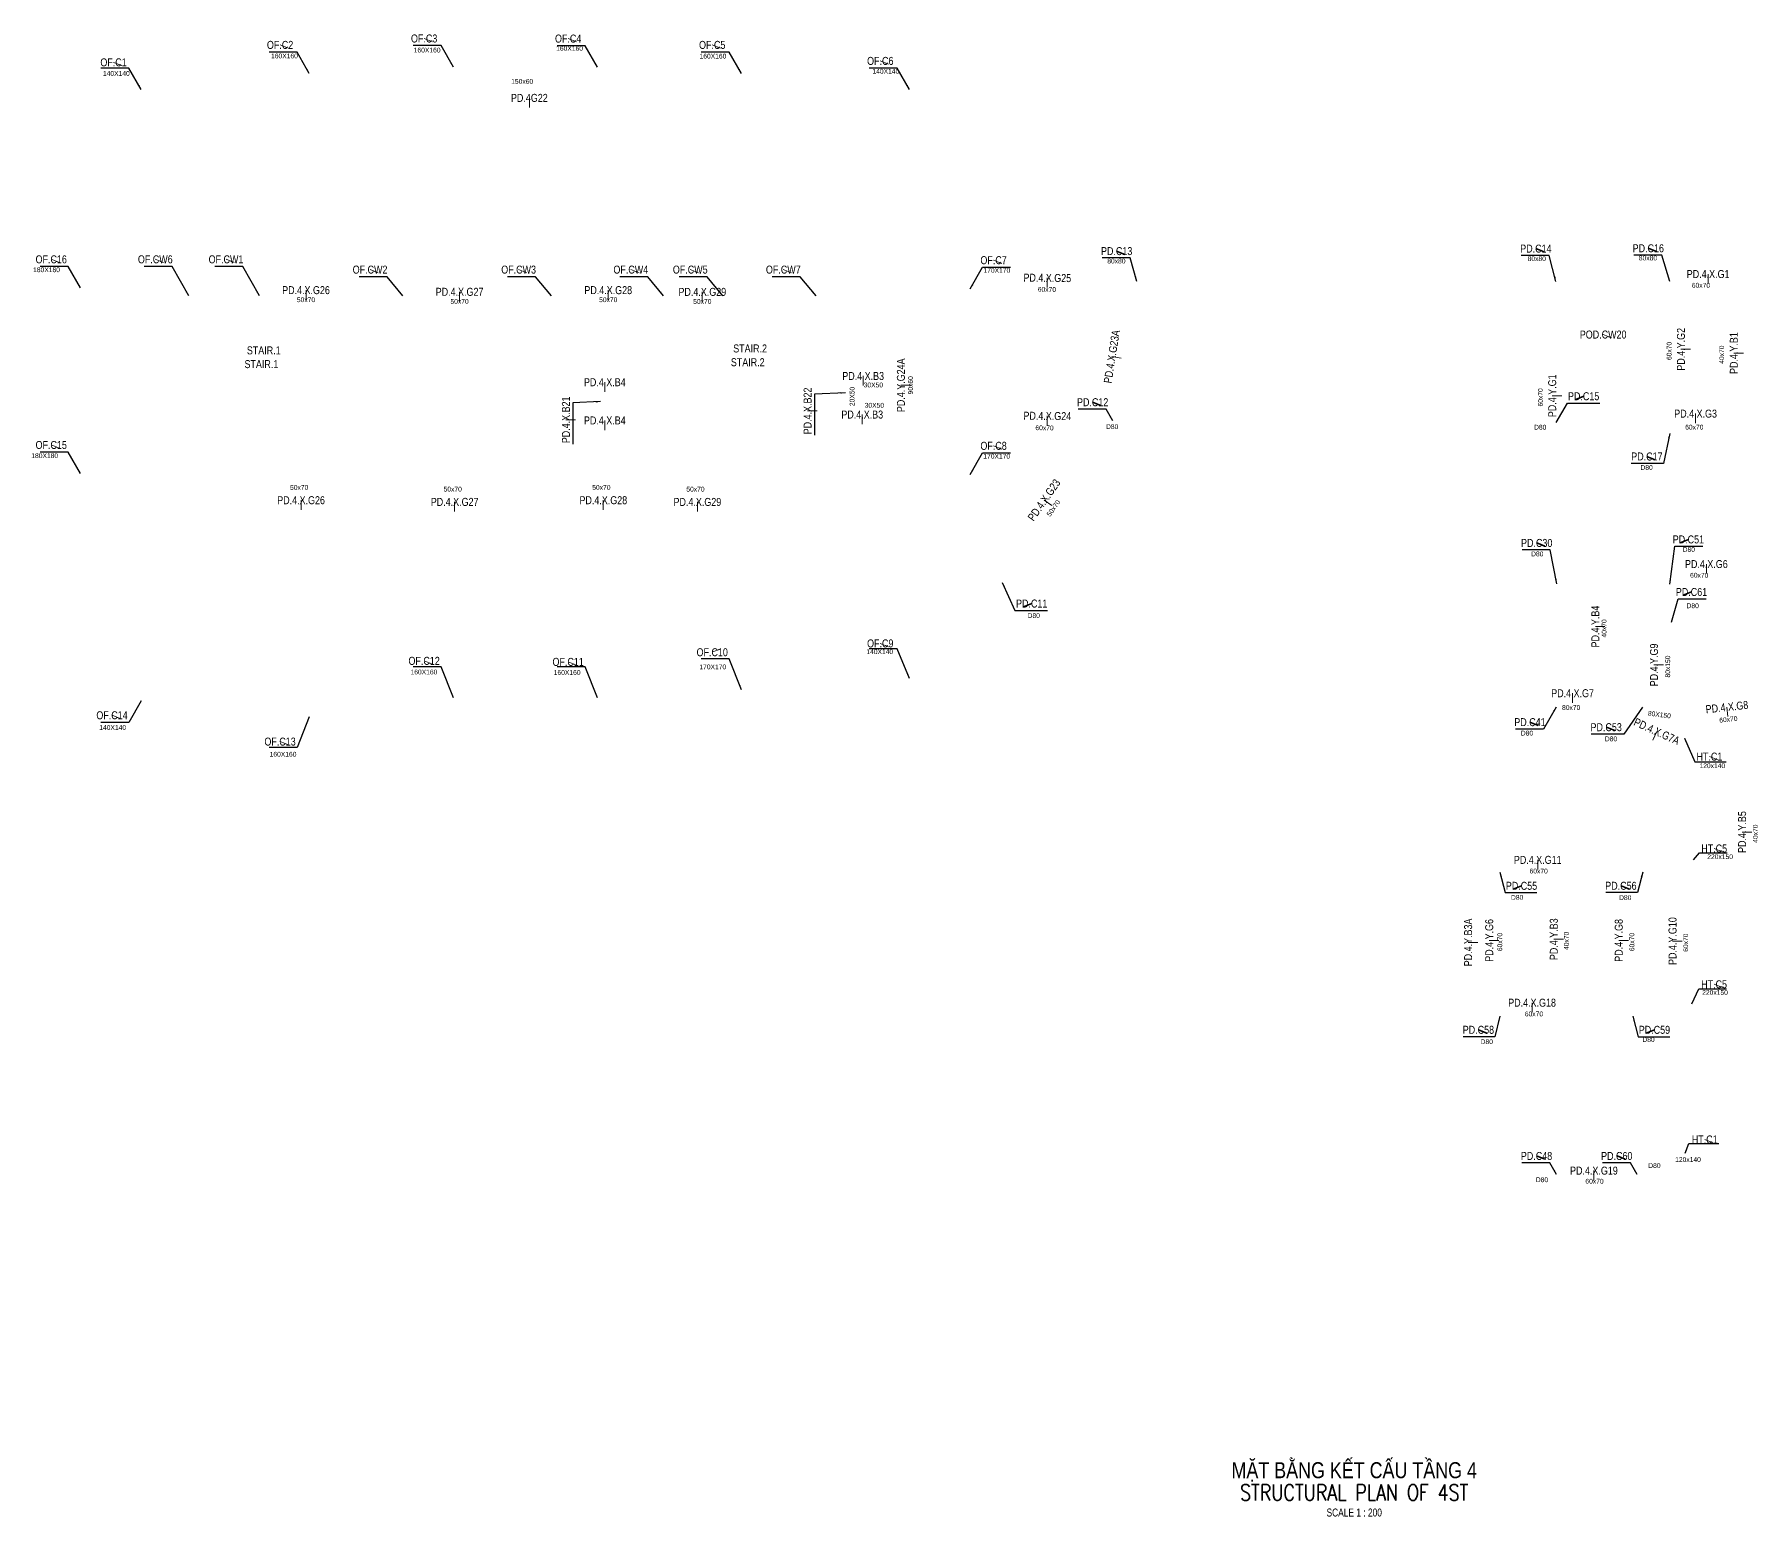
# Model space of a CAD drawing. Header units: millimetres. Extents: x 28522 to 234895, y -12075 to 97055.
# Drawn here: x 28522 to 135941, y -12075 to 80547 of the extents above; entities that cross this region are included whole.
import ezdxf
from ezdxf.enums import TextEntityAlignment as Align

# ---------------------------------------------------------------- set-up
doc = ezdxf.new("R2010")
doc.units = ezdxf.units.MM
doc.header["$MEASUREMENT"] = 0
doc.layers.get('Defpoints').update_dxf_attribs({"color": 155})
for name, color, linetype, lineweight in [('$0$NDC_S_ANNO', 7, 'Continuous', 20), ('$0$NDC_S_DIM', 1, 'Continuous', 15), ('$0$NDC_S_VN TEXT', 7, 'Continuous', 20), ('$1$NDC_S_VN TEXT', 7, 'Continuous', 20), ('C1', 20, 'Continuous', 35), ('NDC_FRAME', 7, 'Continuous', 20), ('NDC_S_ANNO', 7, 'Continuous', 20), ('NDC_S_BEAM NAME', 7, 'Continuous', 9), ('NDC_S_DIM', 1, 'Continuous', 15), ('NDC_S_ENG TITLE', 3, 'Continuous', 20), ('NDC_S_TEXT SYMBOL', 7, 'Continuous', 20), ('NDC_S_VN TEXT', 7, 'Continuous', 20), ('NDC_S_VN TITLE', 6, 'Continuous', 35)]:
    doc.layers.add(name, color=color, linetype=linetype, lineweight=lineweight)
doc.layers.add('A-DIM1', color=7, linetype='Continuous')
doc.layers.add('tEN DAM', color=31, linetype='Continuous', plot=False)
doc.styles.add('$0$ARIAL', font='arial.ttf', dxfattribs={"width": 0.8})
doc.styles.add('$0$NDC_DIM', font='', dxfattribs={"width": 0.75})
doc.styles.add('$2$ARIAL', font='arial.ttf', dxfattribs={"width": 0.8})
doc.styles.add('ARIAL', font='arial.ttf', dxfattribs={"width": 0.8})
doc.styles.add('NDC_ANNO', font='', dxfattribs={"width": 0.8})
doc.styles.add('NDC_DIM', font='', dxfattribs={"width": 0.75})
doc.styles.add('NDC_EN TXT', font='romans.shx', dxfattribs={"width": 0.8})
doc.styles.add('NDC_VIE TXT', font='arial.ttf', dxfattribs={"width": 0.8})
doc.styles.get('$0$NDC_DIM').set_extended_font_data('Dotum')
doc.styles.get('NDC_ANNO').set_extended_font_data('Dotum')
doc.styles.get('NDC_DIM').set_extended_font_data('Dotum')
doc.dimstyles.new('$0$NDC_dim_150', dxfattribs={"dimscale": 150, "dimtxt": 2.2, "dimasz": 1.5, "dimexe": 1.5, "dimexo": 2.5, "dimgap": 1, "dimtad": 1, "dimdec": 0, "dimzin": 0, "dimdsep": 46, "dimtxsty": '$0$NDC_DIM', "dimblk": '$0$DIMMARK', "dimcen": 0.09, "dimdle": 1.2, "dimclrd": 1, "dimclre": 1, "dimclrt": 3, "dimadec": 0, "dimazin": 0, "dimtfac": 1, "dimtdec": 0, "dimtix": 1, "dimtofl": 0, "dimtmove": 0, "dimatfit": 3, "dimfxl": 0, "dimtolj": 1, "dimtzin": 0, "dimarcsym": 0})
doc.dimstyles.new('$0$NDC_dim_iso', dxfattribs={"dimtxt": 2.2, "dimasz": 1, "dimexe": 1.5, "dimexo": 2.5, "dimgap": 1, "dimtad": 1, "dimdec": 0, "dimzin": 0, "dimdsep": 46, "dimtxsty": '$0$NDC_DIM', "dimblk": '$0$DIMMARK', "dimcen": 0.09, "dimdle": 1.2, "dimclrd": 1, "dimclre": 1, "dimclrt": 3, "dimadec": 0, "dimazin": 0, "dimtfac": 1, "dimtdec": 0, "dimtix": 1, "dimtofl": 0, "dimtmove": 0, "dimatfit": 3, "dimfxl": 0, "dimtolj": 1, "dimtzin": 0, "dimarcsym": 0})
doc.dimstyles.new('NDC_dim_150', dxfattribs={"dimscale": 150, "dimtxt": 2.2, "dimasz": 1.5, "dimexe": 1.5, "dimexo": 2.5, "dimgap": 1, "dimtad": 1, "dimdec": 0, "dimzin": 0, "dimdsep": 46, "dimtxsty": 'NDC_DIM', "dimblk": 'DIMMARK', "dimcen": 0.09, "dimdle": 1.2, "dimclrd": 1, "dimclre": 1, "dimclrt": 3, "dimadec": 0, "dimazin": 0, "dimtfac": 1, "dimtdec": 0, "dimtix": 1, "dimtofl": 0, "dimtmove": 0, "dimatfit": 3, "dimfxl": 0, "dimtolj": 1, "dimtzin": 0, "dimarcsym": 0})

# ---------------------------------------------------------------- blocks, each defined once
blk = doc.blocks.new('Drawing name_symbol')
at = {"layer": 'NDC_S_ENG TITLE', "style": 'NDC_EN TXT', "width": 0.8}
blk.add_attdef('SECTDET1', text='', height=5, dxfattribs=at).set_placement((0, 1.01), align=Align.CENTER)
at = {"layer": 'NDC_S_TEXT SYMBOL', "lineweight": 25, "style": 'NDC_ANNO', "width": 0.8}
blk.add_attdef('SSCALE', text='', height=2.5, dxfattribs=at).set_placement((0, -4), align=Align.CENTER)
at = {"layer": 'NDC_S_VN TITLE', "style": 'NDC_VIE TXT', "width": 0.8}
blk.add_attdef('SECTDET2', text='', height=5, dxfattribs=at).set_placement((0, 7.97), align=Align.CENTER)
blk = doc.blocks.new('$0$DIMMARK')
at = {"layer": '$0$NDC_S_DIM', "color": 1}
blk.add_line((-1.5, 0), (1, 0), dxfattribs=at)
at = {"layer": '$0$NDC_S_DIM', "color": 2, "const_width": 0.1}
blk.add_lwpolyline([(-0.42, -0.42), (0.42, 0.42)], dxfattribs=at)
blk = doc.blocks.new('DIMMARK')
at = {"layer": 'NDC_S_DIM', "color": 1}
blk.add_line((-1.5, 0), (1, 0), dxfattribs=at)
at = {"layer": 'NDC_S_DIM', "color": 2, "const_width": 0.1}
blk.add_lwpolyline([(-0.42, -0.42), (0.42, 0.42)], dxfattribs=at)
blk = doc.blocks.new('A$C3d944fba')
at = {"layer": 'NDC_S_ANNO', "color": 2, "style": 'ARIAL', "width": 0.8}
for s, p in [('STAIR.1', (11306, 51041)), ('STAIR.2', (41693, 51161))]:
    blk.add_text(s, height=500, dxfattribs=at).set_placement(p, align=Align.MIDDLE_CENTER)
blk = doc.blocks.new('25698')
at = {"layer": 'tEN DAM', "color": 31, "style": '$0$ARIAL', "width": 0.8}
for s, p in [('160X160', (53062, 79566)), ('160X160', (61962, 79671)), ('160X160', (44148, 79199)), ('160X160', (70920, 79187)), ('140X140', (33643, 78104)), ('150x60', (59001, 77608)), ('140X140', (81724, 78242)), ('80x80', (122394, 66531)), ('80x80', (129341, 66573)), ('180X180', (29282, 65838)), ('170X170', (88658, 65801)), ('80x80', (96127, 66383)), ('60x70', (132652, 64871)), ('D80', (95863, 56037)), ('D80', (122607, 56001)), ('60x70', (132235, 56004)), ('180X180', (29168, 54220)), ('170X170', (88650, 54186)), ('D80', (129256, 53482)), ('D80', (131893, 48361)), ('D80', (122424, 48082)), ('60x70', (132542, 46749)), ('D80', (90965, 44230)), ('D80', (132136, 44842)), ('140X140', (81341, 41973)), ('160X160', (52862, 40703)), ('160X160', (61810, 40675)), ('80x70', (124542, 38482)), ('140X140', (33414, 37234)), ('D80', (121780, 36884)), ('D80', (127030, 36526)), ('160X160', (44059, 35564)), ('120x140', (133363, 34847)), ('220x150', (133848, 29165)), ('60x70', (122512, 28265)), ('D80', (121166, 26620)), ('D80', (127921, 26604)), ('220x150', (133531, 20681)), ('60x70', (122218, 19339)), ('D80', (119269, 17601)), ('D80', (129376, 17733)), ('D80', (129743, 9860)), ('120x140', (131842, 10237)), ('D80', (122719, 8975)), ('60x70', (126002, 8883))]:
    blk.add_text(s, height=300, dxfattribs=at).set_placement(p, align=Align.MIDDLE_CENTER)
for s, rotation, p in [('60x70', 359.40878, (91786, 64610)), ('60x70', 90, (130663, 60768)), ('40x70', 90, (133945, 60532)), ('60x70', 90, (122621, 57863)), ('60x70', 359.40878, (91638, 55961)), ('50x70', 55.0625, (92194, 50943)), ('40x70', 90, (126599, 43427)), ('170X170', 360, (70908, 41022)), ('80x150', 90, (130577, 41045)), ('80X150', 352.53383, (130055, 38043)), ('60x70', 6.2503, (134363, 37745)), ('40x70', 90, (136050, 30601)), ('60x70', 90, (120085, 23832)), ('40x70', 90, (124244, 23904)), ('60x70', 90, (128335, 23832)), ('60x70', 90, (131695, 23788, 0))]:
    blk.add_text(s, height=300, rotation=rotation, dxfattribs=at).set_placement(p, align=Align.MIDDLE_CENTER)
at = {"layer": 'tEN DAM', "style": '$2$ARIAL', "width": 0.8}
for s, p in [('50x70', (45494, 63965)), ('50x70', (55089, 63860)), ('50x70', (64377, 63965)), ('50x70', (70255, 63857)), ('30X50', (80941, 58641)), ('30X50', (81005, 57371)), ('50x70', (45066, 52237)), ('50x70', (54661, 52131)), ('50x70', (63949, 52237)), ('50x70', (69827, 52128))]:
    blk.add_text(s, height=300, dxfattribs=at).set_placement(p, align=Align.MIDDLE_CENTER)
for s, p in [('20X50', (79614, 57921)), ('90x60', (83263, 58620))]:
    blk.add_text(s, height=300, rotation=90, dxfattribs=at).set_placement(p, align=Align.MIDDLE_CENTER)
blk = doc.blocks.new('*U32')
at = {"layer": '$0$NDC_S_ANNO', "ltscale": 0.8, "style": '$0$ARIAL', "width": 0.8}
blk.add_attdef('TEN', text='', height=2.5, dxfattribs=at).set_placement((-2.58, 1.03), align=Align.MIDDLE_CENTER)
at = {"layer": 'A-DIM1', "ltscale": 0.8, "style": '$0$ARIAL', "width": 0.8, "flags": 1}
blk.add_attdef('CHU_THICH', text='', height=2.5, dxfattribs=at).set_placement((0, 0), align=Align.MIDDLE_CENTER)
at = {"layer": 'Defpoints'}
blk.add_leader([(0, 0), (-2.58, 1.03)], dimstyle='$0$NDC_dim_iso', override={"dimgap": 0.625, "dimtad": 0}, dxfattribs=at)
blk = doc.blocks.new('*U31')
at = {"layer": '$0$NDC_S_ANNO', "ltscale": 0.8, "style": '$0$ARIAL', "width": 0.8}
blk.add_attdef('TEN', text='', height=2.5, dxfattribs=at).set_placement((0, 3), align=Align.MIDDLE_CENTER)
at = {"layer": 'A-DIM1', "ltscale": 0.8, "style": '$0$ARIAL', "width": 0.8, "flags": 1}
blk.add_attdef('CHU_THICH', text='', height=2.5, dxfattribs=at).set_placement((0, 0), align=Align.MIDDLE_CENTER)
at = {"layer": 'Defpoints'}
blk.add_leader([(0, 0), (0, 3)], dimstyle='$0$NDC_dim_iso', override={"dimgap": 0.625, "dimtad": 0}, dxfattribs=at)
blk = doc.blocks.new('*U30')
at = {"layer": '$0$NDC_S_ANNO', "ltscale": 0.8, "style": '$0$ARIAL', "width": 0.8}
blk.add_attdef('TEN', text='', height=2.5, dxfattribs=at).set_placement((-2.58, 1.03), align=Align.MIDDLE_CENTER)
at = {"layer": 'A-DIM1', "ltscale": 0.8, "style": '$0$ARIAL', "width": 0.8, "flags": 1}
blk.add_attdef('CHU_THICH', text='', height=2.5, dxfattribs=at).set_placement((0, 0), align=Align.MIDDLE_CENTER)
at = {"layer": 'Defpoints'}
blk.add_leader([(0, 0), (-2.58, 1.03)], dimstyle='$0$NDC_dim_iso', override={"dimgap": 0.625, "dimtad": 0}, dxfattribs=at)

msp = doc.modelspace()

# ---------------------------------------------------------------- block references
at = {"layer": '$0$NDC_S_VN TEXT', "xscale": 200, "yscale": 200, "zscale": 200}
for name, p, values in [('*U32', (44390, 79684), {'TEN': 'OF.C2'}), ('*U32', (53390, 80084), {'TEN': 'OF.C3'}), ('*U32', (62390, 80079), {'TEN': 'OF.C4'}), ('*U32', (71391, 79684), {'TEN': 'OF.C5'}), ('*U32', (33984, 78593), {'TEN': 'OF.C1'}), ('*U32', (81890, 78684), {'TEN': 'OF.C6'}), ('*U31', (59448, 75979), {'TEN': 'PD.4G22'}), ('*U32', (30090, 66284), {'TEN': 'OF.C16'}), ('*U32', (88970, 66231), {'TEN': 'OF.C7'}), ('*U32', (30090, 54684), {'TEN': 'OF.C15'}), ('*U32', (88970, 54631), {'TEN': 'OF.C8'}), ('*U32', (81889, 42284), {'TEN': 'OF.C9'}), ('*U32', (53390, 41194), {'TEN': 'OF.C12'}), ('*U32', (62390, 41130), {'TEN': 'OF.C11'}), ('*U32', (33889, 37794), {'TEN': 'OF.C14'}), ('*U32', (44390, 36149), {'TEN': 'OF.C13'})]:
    msp.add_blockref(name, p, dxfattribs=at).add_auto_attribs(values)
at = {"layer": '$0$NDC_S_VN TEXT'}
for p, xscale, yscale, zscale, rotation, values in [((91805, 64732), 200.0000000000001, 200.0000000000001, 200.0000000000001, 359.4087752515787, {'TEN': 'PD.4.X.G25'}), ((96431, 60316), 200, 200, 200, 80.90867539086476, {'TEN': 'PD.4.X.G23A'}), ((83263, 58620), 200.0000000000006, 200.0000000000006, 200.0000000000006, 90, {'TEN': 'PD.4.Y.G24A'}), ((123955, 57963), 200.0000000000008, 200.0000000000008, 200.0000000000008, 90, {'TEN': 'PD.4.Y.G1'}), ((91805, 56105), 200.0000000000001, 200.0000000000001, 200.0000000000001, 359.4087752515787, {'TEN': 'PD.4.X.G24'}), ((92097, 51107), 200, 200, 200, 55.06250331946775, {'TEN': 'PD.4.X.G23'})]:
    msp.add_blockref('*U31', p, dxfattribs=dict(at, xscale=xscale, yscale=yscale, zscale=zscale, rotation=rotation)).add_auto_attribs(values)
ref = msp.add_blockref('*U32', (71390, 42144), dxfattribs=dict(at, xscale=-200, yscale=200, zscale=200, rotation=179.999999996588))
ref.add_attrib('TEN', 'OF.C10', dxfattribs={"layer": '$0$NDC_S_ANNO', "ltscale": 0.8, "height": 500, "rotation": 360, "style": '$0$ARIAL', "width": 0.8}).set_placement((70875, 41939), align=Align.MIDDLE_CENTER)
at = {"layer": '$1$NDC_S_VN TEXT', "xscale": 200, "yscale": 200, "zscale": 200}
for p, values in [((133099, 64971), {'TEN': 'PD.4.X.G1'}), ((45494, 63965), {'TEN': 'PD.4.X.G26'}), ((55089, 63860), {'TEN': 'PD.4.X.G27'}), ((64377, 63965), {'TEN': 'PD.4.X.G28'}), ((70255, 63857), {'TEN': 'PD.4.X.G29'}), ((80305, 58601), {'TEN': 'PD.4.X.B3'}), ((64164, 58212), {'TEN': 'PD.4.X.B4'}), ((80248, 56191), {'TEN': 'PD.4.X.B3'}), ((132316, 56249), {'TEN': 'PD.4.X.G3'}), ((64164, 55824), {'TEN': 'PD.4.X.B4'}), ((45186, 50838), {'TEN': 'PD.4.X.G26'}), ((54781, 50733), {'TEN': 'PD.4.X.G27'}), ((64069, 50838), {'TEN': 'PD.4.X.G28'}), ((69947, 50730), {'TEN': 'PD.4.X.G29'}), ((132989, 46849), {'TEN': 'PD.4.X.G6'}), ((124630, 38778), {'TEN': 'PD.4.X.G7'}), ((122453, 28365), {'TEN': 'PD.4.X.G11'}), ((122099, 19439), {'TEN': 'PD.4.X.G18'}), ((125964, 8946), {'TEN': 'PD.4.X.G19'})]:
    msp.add_blockref('*U31', p, dxfattribs=at).add_auto_attribs(values)
at = {"layer": '$1$NDC_S_VN TEXT'}
for p, xscale, yscale, zscale, rotation, values in [((132001, 60868), 200.0000000000004, 200.0000000000004, 200.0000000000004, 90, {'TEN': 'PD.4.Y.G2'}), ((135305, 60632), 200.0000000000004, 200.0000000000004, 200.0000000000004, 90, {'TEN': 'PD.4.Y.B1'}), ((77433, 57016), 200.0000000000001, 200.0000000000001, 200.0000000000001, 90, {'TEN': 'PD.4.X.B22'}), ((62333, 56460), 200.0000000000001, 200.0000000000001, 200.0000000000001, 90, {'TEN': 'PD.4.X.B21'}), ((126652, 43544), 200.0000000000004, 200.0000000000004, 200.0000000000004, 90, {'TEN': 'PD.4.Y.B4'}), ((130316, 41145), 200.0000000000004, 200.0000000000004, 200.0000000000004, 90, {'TEN': 'PD.4.Y.G9'}), ((134340, 37917), 200, 200, 200, 6.25030268874099, {'TEN': 'PD.4.X.G8'}), ((129642, 36448), 200, 200, 200, 335.5546949548472, {'TEN': 'PD.4.X.G7A'}), ((135821, 30701), 200.0000000000004, 200.0000000000004, 200.0000000000004, 90, {'TEN': 'PD.4.Y.B5'}), ((118702, 23806), 200.0000000000004, 200.0000000000004, 200.0000000000004, 90, {'TEN': 'PD.4.Y.B3A'}), ((120021, 23932), 200.0000000000004, 200.0000000000004, 200.0000000000004, 90, {'TEN': 'PD.4.Y.G6'}), ((124057, 24004), 200.0000000000004, 200.0000000000004, 200.0000000000004, 90, {'TEN': 'PD.4.Y.B3'}), ((128114, 23932), 200.0000000000004, 200.0000000000004, 200.0000000000004, 90, {'TEN': 'PD.4.Y.G8'}), ((131474, 23888, 0), 200.0000000000004, 200.0000000000004, 200.0000000000004, 90, {'TEN': 'PD.4.Y.G10'})]:
    msp.add_blockref('*U31', p, dxfattribs=dict(at, xscale=xscale, yscale=yscale, zscale=zscale, rotation=rotation)).add_auto_attribs(values)
at = {"layer": 'C1', "xscale": 200, "yscale": 200, "zscale": 200}
for p, values in [((96660, 66798), {'TEN': 'PD.C13'}), ((122854, 66954), {'TEN': 'PD.C14'}), ((129877, 66974), {'TEN': 'PD.C16'}), ((95160, 57356), {'TEN': 'PD.C12'}), ((129790, 53965), {'TEN': 'PD.C17'}), ((122905, 48562), {'TEN': 'PD.C30'}), ((122483, 37363), {'TEN': 'PD.C41'}), ((119263, 18139), {'TEN': 'PD.C58'}), ((122893, 10256), {'TEN': 'PD.C48'})]:
    msp.add_blockref('*U32', p, dxfattribs=at).add_auto_attribs(values)
at = {"layer": 'C1'}
ref = msp.add_blockref('*U32', (124826, 57731), dxfattribs=dict(at, xscale=-200, yscale=200, zscale=200))
ref.add_attrib('TEN', 'PD.C15', dxfattribs={"layer": '$0$NDC_S_ANNO', "ltscale": 0.8, "height": 500, "style": '$0$ARIAL', "width": 0.8}).set_placement((125321, 57936), align=Align.MIDDLE_CENTER)
ref = msp.add_blockref('*U32', (131350, 48783), dxfattribs=dict(at, xscale=-200, yscale=200, zscale=200))
ref.add_attrib('TEN', 'PD.C51', dxfattribs={"layer": '$0$NDC_S_ANNO', "ltscale": 0.8, "height": 500, "style": '$0$ARIAL', "width": 0.8}).set_placement((131866, 48988), align=Align.MIDDLE_CENTER)
ref = msp.add_blockref('*U32', (90322, 44775), dxfattribs=dict(at, xscale=-200, yscale=200, zscale=200))
ref.add_attrib('TEN', 'PD.C11', dxfattribs={"layer": '$0$NDC_S_ANNO', "ltscale": 0.8, "height": 500, "style": '$0$ARIAL', "width": 0.8}).set_placement((90837, 44981), align=Align.MIDDLE_CENTER)
ref = msp.add_blockref('*U32', (131544, 45498), dxfattribs=dict(at, xscale=-200, yscale=200, zscale=200))
ref.add_attrib('TEN', 'PD.C61', dxfattribs={"layer": '$0$NDC_S_ANNO', "ltscale": 0.8, "height": 500, "style": '$0$ARIAL', "width": 0.8}).set_placement((132060, 45703), align=Align.MIDDLE_CENTER)
ref = msp.add_blockref('*U32', (127262, 37049), dxfattribs=dict(at, xscale=200, yscale=200, zscale=200))
ref.add_attrib('TEN', 'PD.C53', dxfattribs={"layer": '$0$NDC_S_ANNO', "ltscale": 0.8, "height": 500, "style": '$0$ARIAL', "width": 0.8}).set_placement((126728, 37255), align=Align.MIDDLE_CENTER)
ref = msp.add_blockref('*U32', (120922, 27139), dxfattribs=dict(at, xscale=-200, yscale=200, zscale=200))
ref.add_attrib('TEN', 'PD.C55', dxfattribs={"layer": '$0$NDC_S_ANNO', "ltscale": 0.8, "height": 500, "style": '$0$ARIAL', "width": 0.8}).set_placement((121438, 27344), align=Align.MIDDLE_CENTER)
ref = msp.add_blockref('*U32', (128183, 27140), dxfattribs=dict(at, xscale=200, yscale=200, zscale=200))
ref.add_attrib('TEN', 'PD.C56', dxfattribs={"layer": '$0$NDC_S_ANNO', "ltscale": 0.8, "height": 500, "style": '$0$ARIAL', "width": 0.8}).set_placement((127650, 27345), align=Align.MIDDLE_CENTER)
ref = msp.add_blockref('*U32', (129230, 18139), dxfattribs=dict(at, xscale=-200, yscale=200, zscale=200))
ref.add_attrib('TEN', 'PD.C59', dxfattribs={"layer": '$0$NDC_S_ANNO', "ltscale": 0.8, "height": 500, "style": '$0$ARIAL', "width": 0.8}).set_placement((129745, 18344), align=Align.MIDDLE_CENTER)
ref = msp.add_blockref('*U32', (127922, 10256), dxfattribs=dict(at, xscale=200, yscale=200, zscale=200))
ref.add_attrib('TEN', 'PD.C60', dxfattribs={"layer": '$0$NDC_S_ANNO', "ltscale": 0.8, "height": 500, "style": '$0$ARIAL', "width": 0.8}).set_placement((127390, 10461), align=Align.MIDDLE_CENTER)
at = {"layer": 'NDC_FRAME'}
msp.add_blockref('A$C3d944fba', (31548, 9760), dxfattribs=at)
at = {"layer": 'NDC_S_ANNO', "xscale": 200, "yscale": 200, "zscale": 200}
msp.add_blockref('Drawing name_symbol', (110988, -11268), dxfattribs=at).add_auto_attribs({'SECTDET1': 'STRUCTURAL PLAN OF 4ST', 'SECTDET2': 'MẶT BẰNG KẾT CẤU TẦNG 4', 'SSCALE': 'SCALE 1 : 200'})
at = {"layer": 'NDC_S_BEAM NAME', "xscale": 200, "yscale": 200, "zscale": 200}
msp.add_blockref('*U30', (127056, 61584), dxfattribs=at).add_auto_attribs({'TEN': 'POD.CW20'})
at = {"layer": 'NDC_S_VN TEXT', "color": 2, "true_color": 0xf1eb1f, "xscale": 200, "yscale": 200, "zscale": 200}
for p, values in [((36592, 66284), {'TEN': 'OF.CW6'}), ((41011, 66284), {'TEN': 'OF.CW1'}), ((50012, 65642), {'TEN': 'OF.CW2'}), ((59293, 65642), {'TEN': 'OF.CW3'}), ((66304, 65642), {'TEN': 'OF.CW4'}), ((70017, 65642), {'TEN': 'OF.CW5'}), ((75832, 65642), {'TEN': 'OF.CW7'})]:
    msp.add_blockref('*U30', p, dxfattribs=at).add_auto_attribs(values)
at = {"layer": 'NDC_S_VN TEXT', "xscale": 200, "yscale": 200, "zscale": 200}
for p, values in [((133696, 35211), {'TEN': 'HT.C1'}), ((133994, 29470), {'TEN': 'HT.C5'}), ((133988, 20984), {'TEN': 'HT.C5'}), ((133401, 11285), {'TEN': 'HT.C1'})]:
    msp.add_blockref('*U32', p, dxfattribs=at).add_auto_attribs(values)
at = {"layer": 'tEN DAM'}
msp.add_blockref('25698', (0, 0), dxfattribs=at)

# ---------------------------------------------------------------- texts
at = {"layer": 'NDC_S_ANNO', "color": 2, "style": 'ARIAL', "width": 0.8}
for s, p in [('STAIR.1', (42707, 59941)), ('STAIR.1', (42707, 59941)), ('STAIR.2', (73094, 60061)), ('STAIR.2', (73094, 60061))]:
    msp.add_text(s, height=500, dxfattribs=at).set_placement(p, align=Align.MIDDLE_CENTER)

# ---------------------------------------------------------------- leaders
for points, dimstyle, override in [([(54700, 78500), (53934, 79845), (52184, 79845)], '$0$NDC_dim_150', {"dimasz": 2, "dimgap": 1, "dimtad": 0}), ([(63700, 78495), (62934, 79840), (61184, 79840)], '$0$NDC_dim_150', {"dimasz": 2, "dimgap": 1, "dimtad": 0}), ([(35200, 77100), (34434, 78445), (32684, 78445)], '$0$NDC_dim_150', {"dimasz": 2, "dimgap": 1, "dimtad": 0}), ([(45700, 78100), (44934, 79445), (43184, 79445)], '$0$NDC_dim_150', {"dimasz": 2, "dimgap": 1, "dimtad": 0}), ([(72701, 78100), (71935, 79445), (70185, 79445)], '$0$NDC_dim_150', {"dimasz": 2, "dimgap": 1, "dimtad": 0}), ([(83200, 77100), (82434, 78445), (80684, 78445)], '$0$NDC_dim_150', {"dimasz": 2, "dimgap": 1, "dimtad": 0}), ([(31400, 64700), (30634, 66045), (28884, 66045)], '$0$NDC_dim_150', {"dimasz": 2, "dimgap": 1, "dimtad": 0}), ([(38163, 64200), (37136, 66045), (35387, 66045)], 'NDC_dim_150', {"dimasz": 2, "dimgap": 1, "dimtad": 0}), ([(42582, 64200), (41555, 66045), (39805, 66045)], 'NDC_dim_150', {"dimasz": 2, "dimgap": 1, "dimtad": 0}), ([(86998, 64647), (87765, 65992), (89514, 65992)], '$0$NDC_dim_150', {"dimasz": 2, "dimgap": 1, "dimtad": 0}), ([(51542, 64200), (50556, 65403), (48806, 65403)], 'NDC_dim_150', {"dimasz": 2, "dimgap": 1, "dimtad": 0}), ([(60824, 64200), (59837, 65403), (58088, 65403)], 'NDC_dim_150', {"dimasz": 2, "dimgap": 1, "dimtad": 0}), ([(67834, 64200), (66848, 65403), (65098, 65403)], 'NDC_dim_150', {"dimasz": 2, "dimgap": 1, "dimtad": 0}), ([(71547, 64200), (70561, 65403), (68811, 65403)], 'NDC_dim_150', {"dimasz": 2, "dimgap": 1, "dimtad": 0}), ([(77363, 64200), (76376, 65403), (74627, 65403)], 'NDC_dim_150', {"dimasz": 2, "dimgap": 1, "dimtad": 0}), ([(31400, 53100), (30634, 54445), (28884, 54445)], '$0$NDC_dim_150', {"dimasz": 2, "dimgap": 1, "dimtad": 0}), ([(86998, 53047), (87765, 54392), (89514, 54392)], '$0$NDC_dim_150', {"dimasz": 2, "dimgap": 1, "dimtad": 0}), ([(83199, 40300), (82433, 42153), (80683, 42153)], '$0$NDC_dim_150', {"dimasz": 2, "dimgap": 1, "dimtad": 0}), ([(54701, 39098), (53934, 41022), (52185, 41022)], '$0$NDC_dim_150', {"dimasz": 2, "dimgap": 1, "dimtad": 0}), ([(63701, 39098), (62934, 41022), (61185, 41022)], '$0$NDC_dim_150', {"dimasz": 2, "dimgap": 1, "dimtad": 0}), ([(72701, 39598), (71934, 41522), (70185, 41522)], '$0$NDC_dim_150', {"dimasz": 2, "dimgap": 1, "dimtad": 0}), ([(35199, 38900), (34433, 37555), (32683, 37555)], '$0$NDC_dim_150', {"dimasz": 2, "dimgap": 1, "dimtad": 0}), ([(45701, 37902), (44934, 35978), (43185, 35978)], '$0$NDC_dim_150', {"dimasz": 2, "dimgap": 1, "dimtad": 0}), ([(131619, 36576), (132262, 35084), (134225, 35084)], 'NDC_dim_150', {"dimgap": 1, "dimtad": 0}), ([(132189, 28964), (132558, 29414), (134297, 29414)], 'NDC_dim_150', {"dimgap": 1, "dimtad": 0}), ([(132072, 19973), (132514, 20901), (134245, 20901)], 'NDC_dim_150', {"dimgap": 1, "dimtad": 0}), ([(131673, 10628), (131897, 11244), (133760, 11244)], 'NDC_dim_150', {"dimgap": 1, "dimtad": 0})]:
    msp.add_leader(points, dimstyle=dimstyle, override=override)
at = {"layer": 'C1'}
for points in [[(123594, 65111), (123177, 66729), (121427, 66729)], [(130700, 65100), (130200, 66750), (128451, 66750)], [(97400, 65100), (96983, 66574), (95233, 66574)], [(79200, 58156), (77255, 58070), (77255, 55506)], [(63900, 57600), (62155, 57514), (62155, 54950)], [(95900, 56400), (95483, 57132), (93733, 57132)], [(123600, 56299), (124310, 57506), (126330, 57506)], [(130700, 55600), (130307, 53741), (128286, 53741)], [(130702, 46199), (131027, 48559), (132777, 48559)], [(123645, 46208), (123228, 48338), (121479, 48338)], [(89000, 46300), (89778, 44536), (91819, 44536)], [(130804, 43815), (131221, 45274), (132971, 45274)], [(123600, 38499), (122806, 37139), (121057, 37139)], [(129000, 38500), (127825, 36825), (125789, 36825)], [(120093, 28200), (120414, 26915), (122395, 26915)], [(129012, 28201), (128691, 26916), (126710, 26916)], [(120093, 19200), (119772, 17915), (117791, 17915)], [(128400, 19200), (128721, 17915), (130702, 17915)], [(123633, 9300), (123216, 10032), (121467, 10032)], [(128662, 9300), (128245, 10032), (126495, 10032)]]:
    msp.add_leader(points, dimstyle='NDC_dim_150', override={"dimasz": 2, "dimgap": 1, "dimtad": 0}, dxfattribs=at)

doc.saveas('drawing.dxf')
